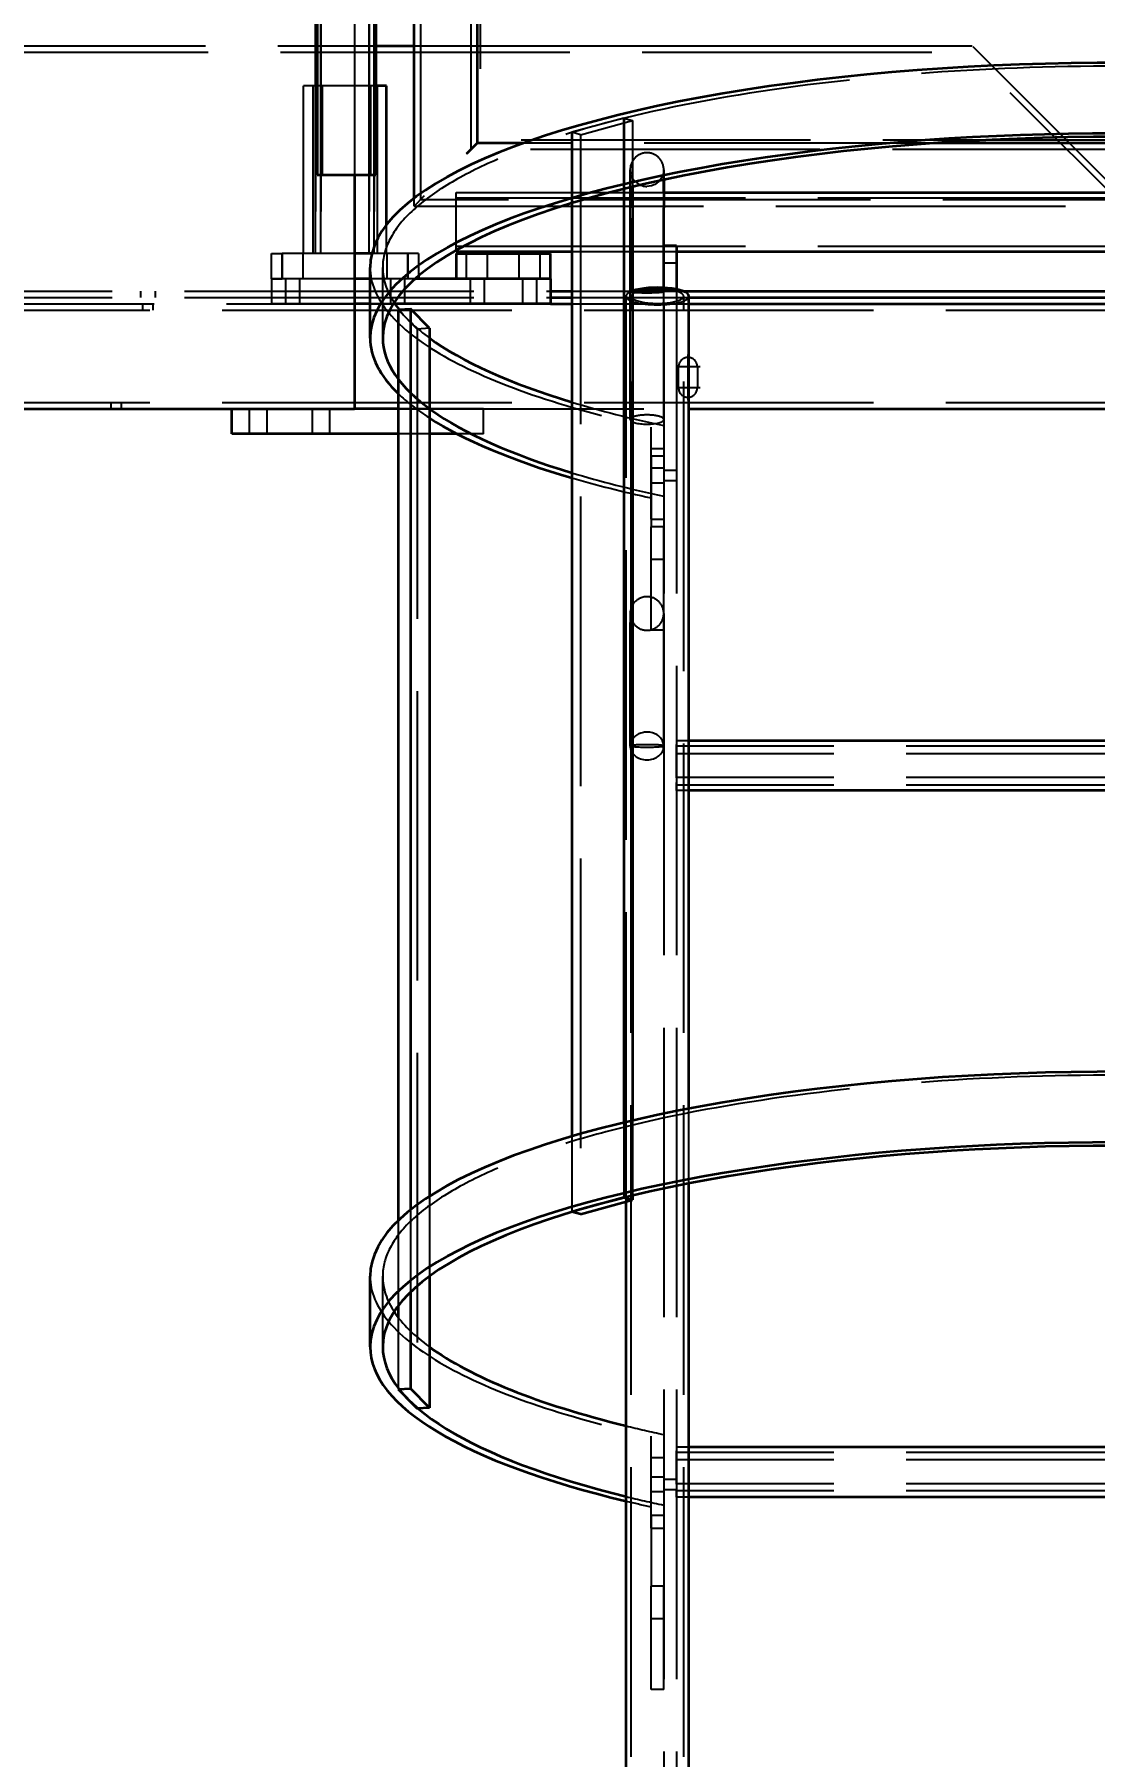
# Model space of a CAD drawing. Header units: millimetres. Extents: x -73083 to 81340, y -6859 to 6812.
# Drawn here: x -67263 to -66758, y -3688 to -2867 of the extents above; entities that cross this region are included whole.
import ezdxf

# ---------------------------------------------------------------- set-up
doc = ezdxf.new("R2010")
doc.units = ezdxf.units.MM
doc.linetypes.add('AM_ISO02W050', pattern=[7.5, 6, -1.5])
doc.linetypes.add('AM_ISO08W050', pattern=[18, 12, -1.5, 3, -1.5])
doc.layers.add('AM_7', color=2, linetype='AM_ISO08W050', lineweight=25)
doc.layers.add('AM_HID', color=1, linetype='AM_ISO02W050', lineweight=25)
doc.layers.add('word_dim', color=253, linetype='Continuous')
doc.styles.get("Standard").update_dxf_attribs({"font": 'romans.shx', "bigfont": 'bigfont.shx'})
doc.dimstyles.new('STANDARD 1-23', dxfattribs={"dimscale": 23, "dimtxt": 3.5, "dimasz": 3, "dimexe": 1, "dimexo": 0, "dimgap": 1, "dimtad": 3, "dimdsep": 46, "dimtxsty": 'Standard', "dimblk1": 'OPEN', "dimblk2": 'OPEN', "dimsah": 1, "dimcen": 0, "dimclrd": 256, "dimclre": 256, "dimclrt": 3, "dimazin": 2, "dimtfac": 1, "dimtmove": 0, "dimatfit": 3, "dimldrblk": 'OPEN', "dimfxl": 0, "dimtolj": 1, "dimtzin": 0, "dimlwd": 13, "dimlwe": 13, "dimarcsym": 0})

# ---------------------------------------------------------------- blocks, each defined once
blk = doc.blocks.new('_Open')
at = {"color": 0, "lineweight": -2}
for p, q in [((-1, 0.167), (0, 0)), ((-1, -0.167), (0, 0)), ((0, 0), (-1, 0))]:
    blk.add_line(p, q, dxfattribs=at)
blk = doc.blocks.new('*D1040')
at = {"layer": 'DEFPOINTS', "color": 0, "ltscale": 2}
for p in [(-68078.92, -1592.68), (-70152.89, -5613.83), (-66959.98, -5613.83)]:
    blk.add_point(p, dxfattribs=at)
at = {"layer": 'word_dim', "lineweight": 13, "ltscale": 2}
for p, q in [((-68078.92, -1592.68), (-70175.89, -1592.68)), ((-70152.89, -1661.68), (-70152.89, -5544.83)), ((-66959.98, -5613.83), (-70175.89, -5613.83))]:
    blk.add_line(p, q, dxfattribs=at)
at = {"layer": 'word_dim', "lineweight": 13, "ltscale": 2, "xscale": 69, "yscale": 69, "zscale": 69}
for p, rotation in [((-70152.89, -1592.68), 90), ((-70152.89, -5613.83), 270)]:
    blk.add_blockref('_Open', p, dxfattribs=dict(at, rotation=rotation))
at = {"layer": 'word_dim', "color": 3, "ltscale": 2, "insert": (-70216.14, -3603.25), "char_height": 80.5, "attachment_point": 5, "rotation": 90}
blk.add_mtext('\\A1;4021.2', dxfattribs=at)

msp = doc.modelspace()

# ---------------------------------------------------------------- linework, layer by layer
at = {"color": 7, "lineweight": 35, "ltscale": 23}
for p, q in [((-67128.29735, -2739.09289), (-67128.29711, -2934.09338)), ((-67100.29735, -2739.09289), (-67100.29711, -2934.09338)), ((-67081.98131, -2945.27893), (-67081.98156, -2739.09289)), ((-67051.98149, -2739.09289), (-67051.98149, -2919.09338)), ((-67100.29845, -2872.66613), (-67081.98253, -2872.66613)), ((-67095.23034, -2891.70324), (-67100.29735, -2891.70324)), ((-67095.23021, -2958.03918), (-67095.23034, -2891.70324)), ((-67006.84356, -2913.87023), (-67006.84331, -3392.4923)), ((-66982.09502, -2907.09045), (-66982.09478, -3385.92004)), ((-67051.98149, -2919.09338), (-67056.98149, -2924.09338)), ((-67029.92974, -2919.09338), (-67051.98149, -2919.09338)), ((-67029.92974, -2919.09338), (-67051.98149, -2919.09338)), ((-66659.60869, -2919.09289), (-66834.35649, -2919.09289)), ((-66659.60869, -2919.09289), (-66834.35625, -2919.09289)), ((-67128.29711, -2934.09338), (-67114.29723, -2934.09338)), ((-67114.29723, -2934.09338), (-67100.29711, -2934.09338)), ((-67110.46166, -2934.09338), (-67110.46154, -3045.67102)), ((-66962.98125, -2942.67102), (-66962.98125, -2936.49475)), ((-66962.98125, -2936.49523), (-66962.98125, -2949.82238)), ((-66977.85234, -2939.87609), (-66977.8521, -3384.91418)), ((-66962.98125, -2942.67102), (-66531.48125, -2942.67053)), ((-66962.98125, -2967.83898), (-66962.98125, -2949.82238)), ((-67061.98125, -2970.67102), (-67061.98125, -2970.14709)), ((-67061.98125, -2970.67102), (-67006.84404, -2970.67102)), ((-66962.98125, -2988.00158), (-66962.98125, -2967.83898)), ((-66962.98125, -2967.83898), (-66956.98125, -2967.83898)), ((-66956.98125, -2967.83898), (-66956.98125, -2988.74084)), ((-66956.98125, -2970.67102), (-66536.98125, -2970.67053)), ((-67102.17125, -2971.70324), (-67110.46166, -2971.70324)), ((-67102.98156, -3011.9425), (-67102.98156, -2978.28137)), ((-67061.98125, -2971.67102), (-67016.98125, -2971.67102)), ((-67061.98125, -2971.67102), (-67061.98125, -2983.67102)), ((-67016.98125, -2983.67102), (-67016.98125, -2971.67102)), ((-67102.9818, -2983.67102), (-67110.46154, -2983.67102)), ((-67102.9818, -2983.70324), (-67110.46154, -2983.70324)), ((-67016.98027, -2983.67102), (-67081.42333, -2983.67102)), ((-67079.98021, -2982.42004), (-67079.98021, -2983.67102)), ((-67016.98125, -2983.67102), (-67061.98125, -2983.67102)), ((-67016.98027, -2983.67102), (-67016.98027, -2995.67102)), ((-67102.9818, -2995.67102), (-67110.46154, -2995.67102)), ((-67016.98027, -2995.67102), (-67091.17614, -2995.67102)), ((-67016.98247, -2992.68566), (-67006.84624, -2992.68566)), ((-67016.98125, -2989.66564), (-67006.84502, -2989.66564)), ((-67016.98125, -2992.66564), (-67006.84502, -2992.66564)), ((-67016.98027, -2995.67102), (-67006.84404, -2995.67102)), ((-66953.70952, -2989.66516), (-66598.96001, -2989.6632)), ((-66950.98394, -2992.68566), (-66683.9583, -2992.68371)), ((-66950.98272, -2992.66516), (-66598.96001, -2992.6632)), ((-66950.98174, -2995.67053), (-66542.98174, -2995.67004)), ((-66950.98125, -3379.22521), (-66950.98149, -2992.02844)), ((-67089.58483, -2998.46545), (-67089.58458, -3432.65002)), ((-67089.16198, -2998.43469), (-67083.7893, -2998.04016)), ((-67074.73058, -3007.30187), (-67083.7893, -2998.04016)), ((-67083.7893, -2998.04016), (-67083.78905, -3427.56213)), ((-67074.73058, -3007.30187), (-67074.73034, -3421.07678)), ((-68730.46154, -3045.67297), (-67110.46154, -3045.67102)), ((-67168.95299, -3057.67053), (-67168.95299, -3045.67053)), ((-67089.58507, -3045.66955), (-67110.46154, -3045.67004)), ((-66950.98149, -3045.67053), (-66542.98149, -3045.67004)), ((-67089.58507, -3057.66955), (-67168.95299, -3057.67053)), ((-67061.42217, -3057.66955), (-67074.73082, -3057.66955)), ((-66542.98149, -3203.94934), (-66950.98149, -3203.94934)), ((-66542.98149, -3227.56457), (-66950.98149, -3227.56506)), ((-66982.09453, -3421.62316), (-67006.84331, -3428.40344)), ((-67002.60064, -3429.56555), (-66977.8521, -3422.78576)), ((-66982.09453, -3421.62316), (-66977.8521, -3422.78576)), ((-66977.8521, -3420.74816), (-66977.8521, -3422.78576)), ((-66950.98052, -4723.16662), (-66950.98125, -3414.90051)), ((-67002.60064, -3429.56555), (-67006.84331, -3428.40344)), ((-66980.98052, -4723.16662), (-66980.98125, -3423.6427)), ((-67102.98131, -3492.81408), (-67102.98131, -3459.15295)), ((-67074.73034, -3459.17053), (-67074.73034, -3521.83459)), ((-67083.78905, -3466.73596), (-67083.78905, -3512.57287)), ((-67089.58458, -3473.20568), (-67089.58458, -3478.75988)), ((-67089.58458, -3512.99816), (-67083.78905, -3512.57287)), ((-67089.58458, -3512.99816), (-67080.52587, -3522.25988)), ((-67074.73034, -3521.83459), (-67083.78905, -3512.57287)), ((-67074.73034, -3521.83459), (-67080.52587, -3522.25988)), ((-66542.98125, -3540.55969), (-66950.98125, -3540.55969)), ((-66542.98125, -3564.36975), (-66950.98125, -3564.37023))]:
    msp.add_line(p, q, dxfattribs=at)
for centre, major_axis, start_param, end_param in [((-66746.98149, -2978.27941), (356, 0), 0.897463912, 3.141607323), ((-66746.98149, -3011.94055), (356, 0), 0.000001218, 3.141607323), ((-66746.98149, -3011.94055), (350, 0), 0.905691145, 3.141618521), ((-66965.98149, -2992.02844), (15, 0), 0.00000121, 2.483875918), ((-66746.98149, -2978.27941), (350, 0), 3.318041164, 3.353372395), ((-66746.98149, -3011.94055), (356, 0), 3.141607323, 3.41679397), ((-66746.98149, -3011.94055), (350, 0), 3.141618521, 3.875646103), ((-66746.98149, -2978.27941), (350, 0), 3.500083838, 3.875646103), ((-66746.98149, -3011.94055), (356, 0), 3.542663892, 3.894141156), ((-66746.98125, -3459.15148), (356, 0), 0.897463912, 3.141607323), ((-66746.98125, -3492.81262), (356, 0), 0.000001218, 3.141607323), ((-66746.98125, -3492.81262), (350, 0), 0.000001218, 3.141618521), ((-66746.98125, -3492.81262), (356, 0), 3.141607323, 3.995154626), ((-66746.98125, -3492.81262), (350, 0), 3.141618521, 3.980103495), ((-66746.98125, -3459.15148), (350, 0), 3.500083838, 3.980103495)]:
    msp.add_ellipse(centre, major_axis=major_axis, ratio=0.273951229, start_param=start_param, end_param=end_param, dxfattribs=at)
at = {"layer": 'AM_7', "ltscale": 23}
for p, q in [((-66951.45586, -3019.82922), (-66951.45586, -3031.52893)), ((-66945.60576, -3025.67883), (-66957.30571, -3025.67883)), ((-66945.60576, -3035.67883), (-66957.30571, -3035.67883)), ((-66951.45586, -3029.82922), (-66951.45586, -3041.52893))]:
    msp.add_line(p, q, dxfattribs=at)
at = {"layer": 'AM_HID', "ltscale": 23}
for p, q in [((-67125.79833, -1684.09338), (-67125.79711, -2934.09338)), ((-67102.79833, -1684.09338), (-67102.79711, -2934.09338)), ((-67050.48247, -1710.59338), (-67050.48149, -2917.59338)), ((-67128.98131, -1778.64294), (-67128.98021, -2971.6427)), ((-67126.48131, -1778.64294), (-67126.48021, -2971.6427)), ((-67126.48021, -2971.6427), (-67126.48131, -1778.64294)), ((-67103.48131, -1778.64294), (-67103.48021, -2971.6427)), ((-67103.48021, -2971.6427), (-67103.48131, -1778.64294)), ((-67100.98131, -1778.64294), (-67100.98021, -2971.6427)), ((-67100.98021, -2971.6427), (-67100.98131, -1778.64294)), ((-67078.98204, -2169.09338), (-67078.98143, -2946.09338)), ((-67054.98198, -2169.09338), (-67054.98149, -2922.09338)), ((-67051.98198, -2169.09338), (-67051.98149, -2919.09338)), ((-67128.98021, -2971.6427), (-67128.98034, -2800.67102)), ((-67110.46178, -2800.67102), (-67110.46166, -2934.09338)), ((-68181.9605, -2872.67297), (-67100.29845, -2872.66613)), ((-68181.9589, -2872.69396), (-66815.95879, -2872.68566)), ((-67081.98253, -2872.66613), (-66815.9605, -2872.66418)), ((-66717.95415, -2970.66955), (-66815.9605, -2872.66418)), ((-66698.9583, -2989.6842), (-66815.95879, -2872.68566)), ((-68180.71784, -2875.67297), (-66817.20317, -2875.66418)), ((-68180.71624, -2875.69396), (-66817.20147, -2875.68566)), ((-66700.20244, -2992.66369), (-66817.20317, -2875.66418)), ((-66700.20098, -2992.6842), (-66817.20147, -2875.68566)), ((-67100.29735, -2891.70324), (-67134.73034, -2891.70324)), ((-67134.73021, -2971.70324), (-67134.73034, -2891.70324)), ((-67130.33031, -2891.70324), (-67130.33019, -2971.70324)), ((-67099.63024, -2891.70324), (-67099.63024, -2971.70324)), ((-66982.09502, -2907.09045), (-67006.84356, -2913.87023)), ((-67002.60088, -2915.03283), (-67006.84356, -2913.87023)), ((-67002.60088, -2915.03283), (-66977.85234, -2908.25256)), ((-66982.09502, -2907.09045), (-66977.85234, -2908.25256)), ((-66977.85234, -2908.25256), (-66977.85234, -2939.87609)), ((-67056.98125, -2924.09338), (-67051.98125, -2919.09338)), ((-66370.98149, -2922.09289), (-67054.98149, -2922.09338)), ((-66375.48149, -2917.59289), (-67050.48149, -2917.59338)), ((-66834.35649, -2919.09289), (-67029.92974, -2919.09338)), ((-66834.35625, -2919.09289), (-67029.92974, -2919.09338)), ((-67002.60088, -2915.03283), (-67002.60064, -3429.56555)), ((-66978.98125, -2954.88342), (-66978.98125, -2931.80334)), ((-66978.98125, -2931.84777), (-66978.98125, -2949.82238)), ((-66962.98125, -2936.49475), (-66962.98125, -2931.80334)), ((-66962.98125, -2931.84777), (-66962.98125, -2936.49523)), ((-67081.98131, -2949.09338), (-67076.98143, -2944.09338)), ((-67081.98131, -2949.09338), (-67081.98131, -2945.27893)), ((-67081.98119, -2949.09338), (-67076.98119, -2944.09338)), ((-66346.98149, -2946.09289), (-67078.98143, -2946.09338)), ((-67061.98125, -2956.67102), (-67061.98125, -2942.67102)), ((-67061.98125, -2942.67102), (-66962.98125, -2942.67102)), ((-67061.98125, -2945.17102), (-66411.98125, -2945.17053)), ((-66962.98125, -2954.88342), (-66962.98125, -2942.67102)), ((-67081.98131, -2949.09338), (-66407.29766, -2949.09289)), ((-66978.98125, -3050.80529), (-66978.98125, -2949.82238)), ((-66978.98125, -2954.88342), (-66978.98101, -2989.79357)), ((-66962.98125, -2954.88342), (-66962.98101, -2989.79357)), ((-67095.23021, -2971.70324), (-67095.23021, -2958.03918)), ((-67061.98125, -2970.14709), (-67061.98125, -2956.67102)), ((-67061.98125, -2968.17102), (-66411.98125, -2968.17053)), ((-67006.84404, -2970.67102), (-66956.98125, -2970.67102)), ((-66962.98125, -3050.80529), (-66962.98125, -2967.83898)), ((-67149.98021, -2971.70324), (-67144.98021, -2971.70324)), ((-67149.98021, -2983.70324), (-67149.98021, -2971.70324)), ((-67110.46166, -2971.70324), (-67144.98021, -2971.70324)), ((-67144.98021, -2983.70324), (-67144.98021, -2971.70324)), ((-67144.98021, -2971.70324), (-67144.98021, -2983.70324)), ((-67144.98021, -2971.70324), (-67144.98021, -2983.70324)), ((-67144.98021, -2971.70324), (-67144.98021, -2983.70324)), ((-67134.98021, -2971.70324), (-67134.98021, -2983.70324)), ((-67134.98021, -2971.70324), (-67134.98021, -2983.70324)), ((-67095.23021, -2971.70324), (-67134.73021, -2971.70324)), ((-67100.98021, -2971.6427), (-67128.98021, -2971.6427)), ((-67084.98021, -2971.70324), (-67102.17125, -2971.70324)), ((-67096.98156, -3011.94348), (-67096.98156, -2978.28234)), ((-67094.98021, -2971.70324), (-67094.98021, -2983.70324)), ((-67094.98021, -2971.70324), (-67094.98021, -2983.70324)), ((-67079.98021, -2971.70324), (-67084.98021, -2971.70324)), ((-67084.98021, -2971.70324), (-67084.98021, -2983.70324)), ((-67084.98021, -2983.70324), (-67084.98021, -2971.70324)), ((-67084.98021, -2971.70324), (-67084.98021, -2983.70324)), ((-67084.98021, -2971.70324), (-67084.98021, -2983.70324)), ((-67079.98021, -2971.70324), (-67079.98021, -2982.42004)), ((-67056.98101, -2983.67102), (-67056.98101, -2971.67102)), ((-67056.98101, -2983.67102), (-67056.98101, -2971.67102)), ((-67046.98101, -2983.67102), (-67046.98101, -2971.67102)), ((-67046.98101, -2983.67102), (-67046.98101, -2971.67102)), ((-67031.98101, -2983.67102), (-67031.98101, -2971.67102)), ((-67031.98101, -2983.67102), (-67031.98101, -2971.67102)), ((-67021.98101, -2983.67102), (-67021.98101, -2971.67102)), ((-67021.98101, -2983.67102), (-67021.98101, -2971.67102)), ((-66962.98125, -2976.05725), (-66956.98125, -2976.05725)), ((-67110.46154, -2983.67102), (-67149.98021, -2983.67102)), ((-67149.98021, -2983.67102), (-67149.98021, -2995.67102)), ((-67149.98021, -2983.70324), (-67144.98021, -2983.70324)), ((-67110.46154, -2983.70324), (-67144.98021, -2983.70324)), ((-67143.3037, -2983.67102), (-67143.3037, -2995.67102)), ((-67143.3037, -2983.67102), (-67143.3037, -2995.67102)), ((-67136.65673, -2983.67102), (-67136.65673, -2995.67102)), ((-67136.65673, -2983.67102), (-67136.65673, -2995.67102)), ((-67081.42333, -2983.67102), (-67102.9818, -2983.67102)), ((-67084.98021, -2983.70324), (-67102.9818, -2983.70324)), ((-67093.3037, -2983.67102), (-67093.3037, -2995.67102)), ((-67093.3037, -2983.67102), (-67093.3037, -2995.67102)), ((-67086.65673, -2983.67102), (-67086.65673, -2995.67102)), ((-67086.65673, -2983.67102), (-67086.65673, -2995.67102)), ((-67079.98021, -2983.70324), (-67084.98021, -2983.70324)), ((-67079.98021, -2983.67102), (-67079.98021, -2983.70324)), ((-67055.30376, -2983.67102), (-67055.30376, -2995.67102)), ((-67055.30376, -2983.67102), (-67055.30376, -2995.67102)), ((-67048.65679, -2983.67102), (-67048.65679, -2995.67102)), ((-67048.65679, -2983.67102), (-67048.65679, -2995.67102)), ((-67030.30376, -2983.67102), (-67030.30376, -2995.67102)), ((-67030.30376, -2983.67102), (-67030.30376, -2995.67102)), ((-67023.65679, -2983.67102), (-67023.65679, -2995.67102)), ((-67023.65679, -2983.67102), (-67023.65679, -2995.67102)), ((-68723.96123, -2995.67199), (-67016.98027, -2995.67102)), ((-68398.96004, -2989.67395), (-67016.98125, -2989.66564)), ((-68398.96001, -2992.67395), (-67016.98125, -2992.66564)), ((-68398.95842, -2989.69445), (-66598.95855, -2989.68322)), ((-68398.95842, -2992.69445), (-67016.98247, -2992.68566)), ((-67212.46001, -2989.66711), (-67212.46001, -2992.66711)), ((-67212.45909, -2989.66711), (-67212.45909, -2992.66711)), ((-67212.45842, -2989.68713), (-67212.45836, -2992.68713)), ((-67212.45751, -2989.68957), (-67212.45751, -2992.68957)), ((-67211.41893, -2995.67102), (-67211.41893, -2998.66809)), ((-67211.41802, -2995.67248), (-67211.41802, -2998.66955)), ((-67211.41631, -2995.66906), (-67211.41637, -2998.66906)), ((-67211.41539, -2995.66857), (-67211.41539, -2998.66857)), ((-67206.50194, -2995.67102), (-67206.50194, -2998.66809)), ((-67206.50103, -2995.67248), (-67206.50103, -2998.66955)), ((-67206.49932, -2995.66906), (-67206.49932, -2998.66906)), ((-67206.4984, -2995.66857), (-67206.4984, -2998.66857)), ((-67205.46001, -2989.66711), (-67205.46001, -2992.66711)), ((-67205.45909, -2989.66711), (-67205.45909, -2992.66711)), ((-67205.45842, -2989.68713), (-67205.45836, -2992.68713)), ((-67205.45751, -2989.68957), (-67205.45751, -2992.68957)), ((-67110.46154, -2995.67102), (-67149.98021, -2995.67102)), ((-67091.17614, -2995.67102), (-67102.9818, -2995.67102)), ((-67006.84624, -2992.68566), (-66950.98394, -2992.68566)), ((-67006.84502, -2989.66564), (-66953.70952, -2989.66516)), ((-67006.84502, -2992.66564), (-66950.98272, -2992.66516)), ((-67006.84404, -2995.67102), (-66950.98174, -2995.67053)), ((-66980.98125, -3423.6427), (-66980.98149, -2992.02844)), ((-66978.48052, -4723.16662), (-66978.48149, -2992.02844)), ((-66962.98125, -2995.6759), (-66962.98125, -2988.00158)), ((-66962.98125, -2995.6759), (-66962.98027, -4727.19299)), ((-66962.98125, -2995.6759), (-66956.98125, -2995.6759)), ((-66956.98125, -2988.74084), (-66956.98125, -2995.6759)), ((-66956.98125, -2995.6759), (-66956.98027, -4726.45422)), ((-66953.48052, -4723.16662), (-66953.48149, -2992.02844)), ((-68725.96123, -2998.67199), (-66271.96099, -2998.67004)), ((-67089.58483, -2998.46545), (-67089.16198, -2998.43469)), ((-67089.58483, -2998.46545), (-67080.52611, -3007.72717)), ((-67074.73058, -3007.30187), (-67080.52611, -3007.72717)), ((-67080.52611, -3007.72717), (-67080.52587, -3522.25988)), ((-66955.95586, -3035.67883), (-66955.95586, -3025.67883)), ((-66946.95586, -3025.67883), (-66946.95586, -3035.67883)), ((-68725.96117, -3042.67199), (-66271.96099, -3042.67004)), ((-67226.42467, -3045.6715), (-67226.42467, -3042.67248)), ((-67226.4226, -3045.67004), (-67226.4226, -3042.67102)), ((-67226.41643, -3045.65588), (-67226.41643, -3042.66906)), ((-67226.41558, -3045.65588), (-67226.41552, -3042.66857)), ((-67221.50768, -3045.6715), (-67221.50768, -3042.67248)), ((-67221.50554, -3045.67004), (-67221.5056, -3042.67102)), ((-67221.49944, -3045.65588), (-67221.49944, -3042.66906)), ((-67221.49852, -3045.65588), (-67221.49852, -3042.66857)), ((-67226.11547, -3045.65588), (-67226.41643, -3045.65588)), ((-67221.49944, -3045.65588), (-67226.11547, -3045.65588)), ((-67110.46154, -3045.67004), (-67168.95299, -3045.67053)), ((-67160.6411, -3045.67004), (-67160.64098, -3057.67004)), ((-67152.265, -3045.67004), (-67152.265, -3057.67004)), ((-67130.6411, -3045.67004), (-67130.64098, -3057.67004)), ((-67122.265, -3045.67004), (-67122.265, -3057.67004)), ((-67110.46154, -3045.67102), (-66950.98149, -3045.67053)), ((-67048.95293, -3045.66906), (-67089.58507, -3045.66955)), ((-67048.95293, -3057.66906), (-67048.95293, -3045.66906)), ((-67074.73082, -3057.66955), (-67089.58507, -3057.66955)), ((-67048.95293, -3057.66906), (-67061.42217, -3057.66955)), ((-66968.98125, -3088.18225), (-66968.98125, -3054.52111)), ((-66962.98125, -3053.7257), (-66962.98125, -3087.38635)), ((-66968.98125, -3064.68371), (-66962.98125, -3064.68371)), ((-66968.98125, -3068.26818), (-66968.98125, -3101.92932)), ((-66962.98125, -3068.26818), (-66968.98125, -3068.26818)), ((-66962.98125, -3068.26818), (-66962.98125, -3101.92932)), ((-66968.98125, -3073.9049), (-66962.98125, -3073.9049)), ((-66962.98125, -3074.94641), (-66956.98125, -3074.94641)), ((-66968.98125, -3080.9049), (-66962.98125, -3080.9049)), ((-66962.98125, -3079.8634), (-66956.98125, -3079.8634)), ((-66968.98125, -3098.34484), (-66968.98125, -3088.18225)), ((-66962.98125, -3087.38635), (-66962.98125, -3098.34484)), ((-66968.98125, -3098.34484), (-66962.98125, -3098.34484)), ((-66962.98125, -3101.92932), (-66968.98125, -3101.92932)), ((-66968.98101, -3151.24035), (-66968.98125, -3101.92932)), ((-66962.98101, -3151.24035), (-66962.98125, -3101.92932)), ((-66962.98101, -3117.57922), (-66968.98101, -3117.57922)), ((-66978.98101, -3143.25305), (-66978.98101, -3166.46594)), ((-66978.98101, -3143.25305), (-66978.98101, -3147.55187)), ((-66962.98101, -3143.25354), (-66962.98101, -3166.46594)), ((-66962.98101, -3143.25354), (-66962.98101, -3147.55236)), ((-66978.98101, -3206.41955), (-66978.98101, -3147.55187)), ((-66962.98101, -3151.24035), (-66968.98101, -3151.24035)), ((-66962.98101, -3206.42004), (-66962.98101, -3147.55236)), ((-66978.98101, -3166.46594), (-66978.98101, -3206.3634)), ((-66962.98101, -3166.46594), (-66962.98101, -3206.3634)), ((-66956.98101, -3203.94934), (-66956.98101, -3205.74426)), ((-66950.98149, -3203.94934), (-66956.98101, -3203.94934)), ((-66956.98101, -3221.6593), (-66956.98101, -3205.74426)), ((-66536.98101, -3206.49816), (-66956.98101, -3206.49816)), ((-66536.98101, -3210.09533), (-66956.98101, -3210.09582)), ((-66536.98101, -3221.41857), (-66956.98101, -3221.41906)), ((-66956.98101, -3221.6593), (-66956.98101, -3223.85412)), ((-66956.98101, -3227.55432), (-66956.98101, -3223.85412)), ((-66536.98101, -3225.01574), (-66956.98101, -3225.01623)), ((-66956.98101, -3227.55432), (-66956.98101, -3227.56506)), ((-66950.98149, -3227.56506), (-66956.98101, -3227.56506)), ((-66950.98125, -3414.90051), (-66950.98125, -3379.22521)), ((-66982.09478, -3385.92004), (-66982.09453, -3421.62316)), ((-66977.8521, -3384.91418), (-66977.8521, -3420.74816)), ((-67006.84331, -3392.4923), (-67006.84331, -3428.40344)), ((-67074.73034, -3421.07678), (-67074.73034, -3459.17053)), ((-67083.78905, -3427.56213), (-67083.78905, -3466.73596)), ((-67089.58458, -3432.65002), (-67089.58458, -3473.20568)), ((-67096.98131, -3492.81506), (-67096.98131, -3459.15441)), ((-67089.58458, -3478.75988), (-67089.58458, -3512.99816)), ((-66968.98101, -3569.05383), (-66968.98101, -3535.3927)), ((-66962.98101, -3534.59729), (-66962.98101, -3568.25842)), ((-66968.98076, -3545.55529), (-66962.98076, -3545.55529)), ((-66956.98101, -3540.55969), (-66956.98101, -3542.35412)), ((-66950.98125, -3540.55969), (-66956.98101, -3540.55969)), ((-66956.98101, -3558.26965), (-66956.98101, -3542.35412)), ((-66536.98101, -3543.10803), (-66956.98101, -3543.10852)), ((-66536.98076, -3546.70568), (-66956.98076, -3546.70617)), ((-66968.98101, -3554.77648), (-66962.98101, -3554.77648)), ((-66968.98101, -3561.77648), (-66962.98101, -3561.77648)), ((-66962.98101, -3555.81799), (-66956.98101, -3555.81799)), ((-66962.98101, -3560.73498), (-66956.98101, -3560.73498)), ((-66536.98101, -3558.02844), (-66956.98101, -3558.02893)), ((-66956.98101, -3558.26965), (-66956.98101, -3560.46447)), ((-66956.98076, -3564.37023), (-66956.98101, -3560.46447)), ((-66536.98076, -3561.43127), (-66956.98076, -3561.43176)), ((-66968.98076, -3579.21643), (-66968.98101, -3569.05383)), ((-66962.98101, -3568.25842), (-66962.98076, -3579.21643)), ((-66950.98125, -3564.37023), (-66956.98076, -3564.37023)), ((-66968.98101, -3573.18371), (-66968.98101, -3606.84484)), ((-66962.98101, -3573.18371), (-66968.98101, -3573.18371)), ((-66962.98101, -3573.18371), (-66962.98101, -3606.84484)), ((-66968.98076, -3579.21643), (-66962.98076, -3579.21643)), ((-66962.98101, -3606.84484), (-66968.98101, -3606.84484)), ((-66968.98076, -3656.15588), (-66968.98101, -3606.84484)), ((-66962.98076, -3656.15588), (-66962.98101, -3606.84484)), ((-66962.98076, -3622.49475), (-66968.98076, -3622.49475)), ((-66962.98076, -3656.15588), (-66968.98076, -3656.15588))]:
    msp.add_line(p, q, dxfattribs=at)
msp.add_lwpolyline([(-66962.98125, -2931.84777), (-66963.00054, -2932.28625), (-66963.1436, -2933.2677), (-66963.2708, -2933.80432), (-66963.44292, -2934.3507), (-66963.65435, -2934.88342), (-66963.91069, -2935.4132), (-66964.20488, -2935.92346), (-66964.5418, -2936.41809), (-66964.91484, -2936.88635), (-66965.32427, -2937.32775), (-66965.76567, -2937.73742), (-66966.23394, -2938.11047), (-66966.72881, -2938.44738), (-66967.23882, -2938.74133), (-66967.76885, -2938.99768), (-66968.30156, -2939.2091), (-66968.84771, -2939.38098), (-66969.92925, -2939.60168), (-66970.98125, -2939.67102)], dxfattribs=at)
for centre, radius, start, end in [((-66970.97954, -2931.67346), 8.00256, 90.01122451, 181.25093048), ((-66970.98198, -2931.67199), 8.00143, 359.06114952, 89.99382801), ((-66970.98027, -2931.66955), 8.00139, 180.95715038, 269.99410987), ((-66951.45586, -3025.67883), 4.5, 0.00007471, 180.00007695), ((-66951.45586, -3035.67883), 4.5, 180.00007695, 0.00007471), ((-66970.98101, -3143.25354), 8, 90.00005032, 142.54645779), ((-66970.98101, -3143.25354), 8, 359.99887378, 90.00005032), ((-66970.98101, -3143.25354), 8, 142.54645779, 179.9988712), ((-66970.98101, -3143.25354), 8, 179.9988712, 270.00005214), ((-66970.98101, -3143.25354), 8, 322.5464562, 359.99887374), ((-66970.98101, -3143.25354), 8, 270.00005214, 322.5464562)]:
    msp.add_arc(centre, radius, start, end, dxfattribs=at)
for centre, major_axis, ratio, start_param, end_param in [((-66746.98149, -2978.27941), (350, 0), 0.273951229, 0.905691145, 3.141618521), ((-66746.98149, -2978.27941), (356, 0), 0.273951229, 3.141607323, 4.039056566), ((-66746.98149, -2978.27941), (350, 0), 0.273951229, 3.141618521, 3.318041164), ((-66965.98149, -2992.02844), (15, 0), 0.273951229, 2.483875918, 3.141593865), ((-66965.98149, -2992.02844), (15, 0), 0.273951229, 3.141593865, 6.283186517), ((-66970.98101, -2989.79357), (-8, 0), 0.071505747, 3.14159148, 6.283184134), ((-66970.98101, -2989.79357), (-8, 0), 0.071505747, 6.283184134, 9.424776787), ((-66965.98149, -2992.02844), (12.5, 0), 0.273951229, 0.00000121, 3.141593863), ((-66965.98149, -2992.02844), (12.5, 0), 0.273951229, 3.141593863, 6.283186517), ((-66746.98149, -2978.27941), (350, 0), 0.273951229, 3.353372395, 3.500083838), ((-66746.98149, -3011.94055), (356, 0), 0.273951229, 3.41679397, 3.542663892), ((-66746.98149, -2978.27941), (350, 0), 0.273951229, 3.875646103, 4.047283799), ((-66970.98125, -3050.80529), (8, 0), 0.273951148, 0.000001217, 3.141593871), ((-66970.98125, -3050.80529), (8, 0), 0.273951148, 3.141593871, 6.283186524), ((-66746.98149, -3011.94055), (350, 0), 0.273951229, 3.875646103, 4.047283799), ((-66746.98149, -3011.94055), (356, 0), 0.273951229, 3.894141156, 4.039056566), ((-66970.98101, -3206.42004), (8, 0), 0.828055677, 6.283144406, 8.771091483), ((-66970.98101, -3206.3634), (-8, 0), 0.071505747, 6.283144406, 9.424737059), ((-66970.98101, -3206.42004), (8, 0), 0.828055677, 3.141551753, 6.283144406), ((-66970.98101, -3206.42004), (8, 0), 0.828055677, 2.487906176, 3.141551753), ((-66970.98101, -3206.3634), (-8, 0), 0.071505747, 5.629495569, 6.283144406), ((-66970.98101, -3206.3634), (-8, 0), 0.071505747, 3.141551752, 5.629495569), ((-66746.98125, -3459.15148), (350, 0), 0.273951229, 0.905691145, 3.141618521), ((-66746.98125, -3459.15148), (356, 0), 0.273951229, 3.141607323, 4.039056566), ((-66746.98125, -3459.15148), (350, 0), 0.273951229, 3.141618521, 3.500083838), ((-66746.98125, -3459.15148), (350, 0), 0.273951229, 3.980103495, 4.047283799), ((-66746.98125, -3492.81262), (350, 0), 0.273951229, 3.980103495, 4.047283799), ((-66746.98125, -3492.81262), (356, 0), 0.273951229, 3.995154626, 4.039056566)]:
    msp.add_ellipse(centre, major_axis=major_axis, ratio=ratio, start_param=start_param, end_param=end_param, dxfattribs=at)

# ---------------------------------------------------------------- dimensions: what is measured, and where the dimension line sits
at = {"layer": 'word_dim', "ltscale": 2}
dim = msp.add_linear_dim(base=(-70152.88579, -5613.83157), p1=(-68078.91532, -1592.67541), p2=(-66959.97977, -5613.83157), angle=90, dimstyle='STANDARD 1-23', override={"dimdec": 1}, dxfattribs=at)
dim.commit()
dim.dimension.update_dxf_attribs({"geometry": '*D1040', "text_midpoint": (-70216.13579, -3603.25349)})

doc.saveas('drawing.dxf')
